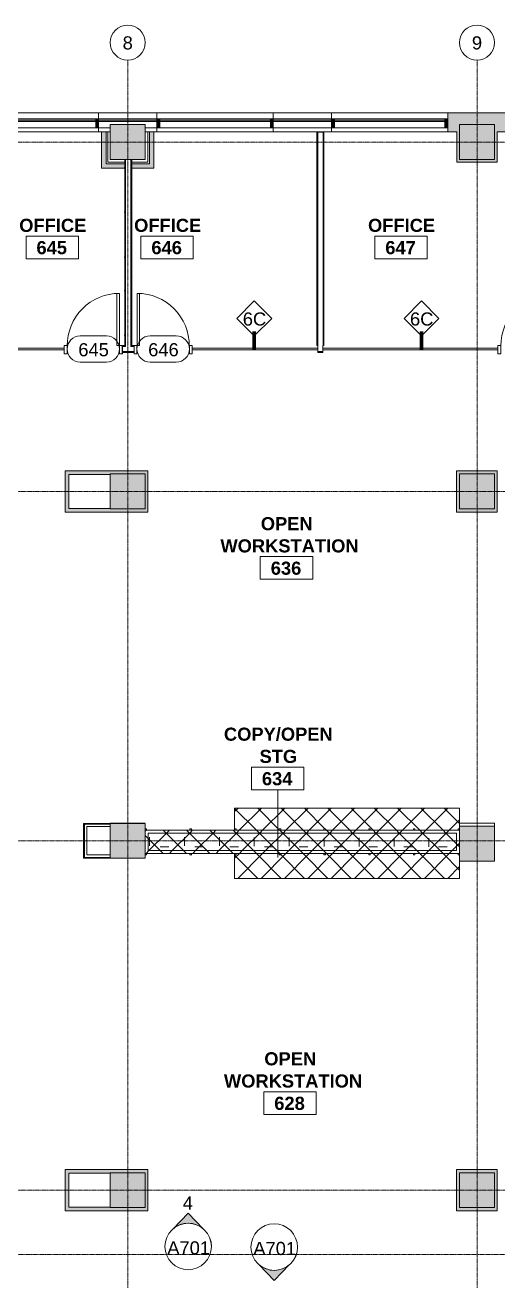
# Model space of a CAD drawing. Header units: inches. Extents: x 2468 to 5719, y -656 to 1380.
# Drawn here: x 4141 to 4466, y 518 to 1380 of the extents above; entities that cross this region are included whole.
import ezdxf

# ---------------------------------------------------------------- set-up
doc = ezdxf.new("R2010")
doc.units = ezdxf.units.IN
doc.header["$MEASUREMENT"] = 0
doc.linetypes.add('Grid Line 1_2_', pattern=[0.875, 0.5, -0.125, 0.125, -0.125])
for name, color, linetype, lineweight in [('7200-WISCONSIN-AVE-6TH-FLOOR-031418_dwg', 8, 'Continuous', 9), ('A-AREA-IDEN', 2, 'Continuous', 9), ('A-DOOR', 31, 'Continuous', 13), ('A-DOOR-FRAM', 31, 'Continuous', 20), ('A-DOOR-IDEN', 31, 'Continuous', 9), ('A-GLAZ-CURT', 52, 'Continuous', 9), ('A-GLAZ-CWMG', 51, 'Continuous', 13), ('A-WALL', 113, 'Continuous', 13), ('A-WALL-IDEN', 211, 'Continuous', 9), ('A-WALL-PATT', 111, 'Continuous', 13), ('Bb-col', 7, 'Continuous', 9), ('Bb-cor', 7, 'Continuous', 9), ('G-ANNO-SYMB', 111, 'Continuous', 9), ('I-WALL', 2, 'Continuous', 13), ('Propidex Polylines', 7, 'Continuous', 9), ('Q-CASE', 31, 'Continuous', 13), ('S-COLS', 52, 'Continuous', 13), ('S-GRID', 1, 'Continuous', 9), ('S-GRID-IDEN', 1, 'Continuous', 9)]:
    doc.layers.add(name, color=color, linetype=linetype, lineweight=lineweight)
doc.styles.add('Arial_1', font='arial.ttf', dxfattribs={"height": 9})
doc.styles.add('Swis721 Lt BT', font='swissl.ttf', dxfattribs={"height": 9})
doc.styles.add('Swis721 Lt BT_B_1', font='', dxfattribs={"height": 9})
doc.styles.get('Swis721 Lt BT_B_1').set_extended_font_data('Swis721 Lt BT', bold=True)
pattern_1 = [(0, (0, 0), (30.72, 7.68), [1.267, -21.773, 1.267, -21.773, -122.88]), (0, (0, 0), (30.72, 7.68), [-46.08, 1.267, -44.813, 1.267, -21.773, -53.76]), (0, (0, 0), (30.72, 7.68), [-115.2, 1.267, -14.093, 1.267, -37.133]), (120, (11.52, 3.84), (-22.011075, 22.7643), [1.267, -21.773, 1.267, -21.773, -122.88]), (120, (11.52, 3.84), (-22.011075, 22.7643), [-46.08, 1.267, -44.813, 1.267, -21.773, -53.76]), (120, (11.52, 3.84), (-22.011075, 22.7643), [-115.2, 1.267, -14.093, 1.267, -37.133]), (240, (15.36, 19.2), (-8.708925, -30.4443), [1.267, -21.773, 1.267, -21.773, -122.88]), (240, (15.36, 19.2), (-8.708925, -30.4443), [-46.08, 1.267, -44.813, 1.267, -21.773, -53.76]), (240, (15.36, 19.2), (-8.708925, -30.4443), [-115.2, 1.267, -14.093, 1.267, -37.133])]
pattern_2 = [(45, (0, 0), (-8.012227, 8.012227), []), (135, (0, 0), (-8.012227, -8.012227), [])]

# ---------------------------------------------------------------- blocks, each defined once
blk = doc.blocks.new('Concrete-Rectangular-Column - 24 x 24-V1-6TH FLOOR CONSTRUCTION')
at = {"layer": 'S-COLS', "lineweight": 9}
blk.add_hatch(color=7, dxfattribs=at).paths.add_polyline_path([(8.74, -12), (12, -12), (12, 12), (-12, 12), (-12, -12)], flags=0)
at = {"layer": 'S-COLS', "color": 8, "lineweight": 20}
for p, q in [((12, 12), (-12, 12)), ((-12, 12), (-12, -12)), ((12, 8.26), (12, 12)), ((-12, -12), (12, -12)), ((12, -12), (12, -9.74))]:
    blk.add_line(p, q, dxfattribs=at)
blk = doc.blocks.new('Concrete-Rectangular-Column - 24 x 24-4901126-6TH FLOOR CONSTRUCTION')
at = {"layer": 'S-COLS', "lineweight": 9}
blk.add_hatch(color=7, dxfattribs=at).paths.add_polyline_path([(-12, -12), (12, -12), (12, 12), (-12, 12), (-12, 9.82)], flags=0)
at = {"layer": 'S-COLS', "color": 8, "lineweight": 20}
for p, q in [((12, 12), (-12, 12)), ((-12, 12), (-12, -12)), ((12, -12), (12, 12)), ((-12, -12), (12, -12))]:
    blk.add_line(p, q, dxfattribs=at)
blk = doc.blocks.new('Concrete-Rectangular-Column - 24 x 24-V2-6TH FLOOR CONSTRUCTION')
at = {"layer": 'S-COLS', "lineweight": 9}
blk.add_hatch(color=7, dxfattribs=at).paths.add_polyline_path([(12, -12), (12, 12), (-12, 12), (-12, -12), (-6.74, -12)], flags=0)
at = {"layer": 'S-COLS', "color": 8, "lineweight": 20}
for p, q in [((12, 12), (-12, 12)), ((-12, 12), (-12, 10.26)), ((12, -12), (12, 12)), ((-12, -7.74), (-12, -12)), ((-12, -12), (12, -12))]:
    blk.add_line(p, q, dxfattribs=at)
blk = doc.blocks.new('Single Flush - OTJ_SOLIDFLUSH_ALUM-6376845-6TH FLOOR CONSTRUCTION')
at = {"layer": 'A-DOOR', "lineweight": 20}
for p, q in [((16.15625, -2.4375), (17.90625, -2.4375)), ((16.15625, -38.25), (16.15625, -2.4375)), ((17.90625, -2.4375), (17.90625, -38.25)), ((17.90625, -38.25), (16.15625, -38.25))]:
    blk.add_line(p, q, dxfattribs=at)
at = {"layer": 'A-DOOR', "lineweight": 9}
blk.add_arc((17.90625, -2.4375), 35.8125, 179.5, 270, dxfattribs=at)
at = {"layer": 'A-DOOR-FRAM'}
for p, q in [((-20, 3.3125), (-18, 3.3125)), ((-20, -2.4375), (-20, 3.3125)), ((-19.9375, 3.25), (-18.0625, 3.25)), ((-19.9375, -2.375), (-19.9375, 3.25)), ((-18.0625, 3.25), (-18.0625, -2.375)), ((-18, 3.3125), (-18, -2.4375)), ((18.000004, 3.3125), (20.000004, 3.3125)), ((18.000004, -2.4375), (18.000004, 3.3125)), ((18.062504, 3.25), (19.937504, 3.25)), ((18.062504, -2.375), (18.062504, 3.25)), ((19.937504, 3.25), (19.937504, -2.375)), ((20.000004, 3.3125), (20.000004, -2.4375)), ((-18, -2.4375), (-20, -2.4375)), ((-18.0625, -2.375), (-19.9375, -2.375)), ((20.000004, -2.4375), (18.000004, -2.4375)), ((19.937504, -2.375), (18.062504, -2.375))]:
    blk.add_line(p, q, dxfattribs=at)
blk = doc.blocks.new('Single Flush - OTJ_SOLIDFLUSH_ALUM-6376844-6TH FLOOR CONSTRUCTION')
at = {"layer": 'A-DOOR', "lineweight": 20}
for p, q in [((16.15625, 38.25), (16.15625, 2.4375)), ((17.90625, 38.25), (16.15625, 38.25)), ((17.90625, 2.4375), (17.90625, 38.25)), ((16.15625, 2.4375), (17.90625, 2.4375))]:
    blk.add_line(p, q, dxfattribs=at)
at = {"layer": 'A-DOOR', "lineweight": 9}
blk.add_arc((17.90625, 2.4375), 35.8125, 90, 180.5, dxfattribs=at)
at = {"layer": 'A-DOOR-FRAM'}
for p, q in [((-20, 2.4375), (-20, -3.3125)), ((-18, 2.4375), (-20, 2.4375)), ((-19.9375, 2.375), (-19.9375, -3.25)), ((-18.0625, 2.375), (-19.9375, 2.375)), ((-18.0625, -3.25), (-18.0625, 2.375)), ((-18, -3.3125), (-18, 2.4375)), ((18.000004, 2.4375), (18.000004, -3.3125)), ((20.000004, 2.4375), (18.000004, 2.4375)), ((18.062504, 2.375), (18.062504, -3.25)), ((19.937504, 2.375), (18.062504, 2.375)), ((19.937504, -3.25), (19.937504, 2.375)), ((20.000004, -3.3125), (20.000004, 2.4375)), ((-20, -3.3125), (-18, -3.3125)), ((-19.9375, -3.25), (-18.0625, -3.25)), ((18.000004, -3.3125), (20.000004, -3.3125)), ((18.062504, -3.25), (19.937504, -3.25))]:
    blk.add_line(p, q, dxfattribs=at)
blk = doc.blocks.new('System Panel - Glazed-6291191-6TH FLOOR CONSTRUCTION')
at = {"layer": 'A-GLAZ-CURT', "lineweight": 13}
for p, q in [((43.13, 0.5), (-43.13, 0.5)), ((-43.13, 0.5), (-43.13, -0.5)), ((43.13, -0.5), (43.13, 0.5)), ((-43.13, -0.5), (43.13, -0.5))]:
    blk.add_line(p, q, dxfattribs=at)
blk = doc.blocks.new('System Panel - Glazed-6291185-6TH FLOOR CONSTRUCTION')
at = {"layer": 'A-GLAZ-CURT', "lineweight": 13}
for p, q in [((60.12, 0.5), (-60.12, 0.5)), ((-60.12, 0.5), (-60.12, -0.5)), ((60.12, -0.5), (60.12, 0.5)), ((-60.12, -0.5), (60.12, -0.5))]:
    blk.add_line(p, q, dxfattribs=at)
blk = doc.blocks.new('System Panel - Glazed-6291202-6TH FLOOR CONSTRUCTION')
at = {"layer": 'A-GLAZ-CURT', "lineweight": 13}
for p, q in [((43.13, 0.5), (-43.13, 0.5)), ((-43.13, 0.5), (-43.13, -0.5)), ((43.13, -0.5), (43.13, 0.5)), ((-43.13, -0.5), (43.13, -0.5))]:
    blk.add_line(p, q, dxfattribs=at)
blk = doc.blocks.new('System Panel - Glazed-5927131-6TH FLOOR CONSTRUCTION')
at = {"layer": 'A-GLAZ-CURT'}
blk.add_hatch(color=7, dxfattribs=at).paths.add_polyline_path([(-38, 0.5), (-38, -0.5), (38, -0.5), (38, 0.5)], flags=0)
at = {"layer": 'A-GLAZ-CURT', "color": 8, "lineweight": 20}
for p, q in [((38, 0.5), (-38, 0.5)), ((-38, 0.5), (-38, -0.5)), ((38, -0.5), (38, 0.5)), ((-38, -0.5), (38, -0.5))]:
    blk.add_line(p, q, dxfattribs=at)
blk = doc.blocks.new('System Panel - Glazed-5927132-6TH FLOOR CONSTRUCTION')
at = {"layer": 'A-GLAZ-CURT'}
blk.add_hatch(color=7, dxfattribs=at).paths.add_polyline_path([(-20, 0.5), (-20, -0.5), (20, -0.5), (20, 0.5)], flags=0)
at = {"layer": 'A-GLAZ-CURT', "color": 8, "lineweight": 20}
for p, q in [((20, 0.5), (-20, 0.5)), ((-20, 0.5), (-20, -0.5)), ((20, -0.5), (20, 0.5)), ((-20, -0.5), (20, -0.5))]:
    blk.add_line(p, q, dxfattribs=at)
blk = doc.blocks.new('Rectangular Mullion - 2_ x 6_ rectangular-5927114-6TH FLOOR CONSTRUCTION')
at = {"layer": 'A-GLAZ-CWMG', "lineweight": 9}
blk.add_hatch(color=7, dxfattribs=at).paths.add_polyline_path([(-2, 1.37), (-2, -4.87), (0, -4.87), (-0.04, 1.37)], flags=0)
at = {"layer": 'A-GLAZ-CWMG', "color": 8, "lineweight": 20}
for p, q in [((0, 1.37), (-2, 1.37)), ((-2, 1.37), (-2, -4.87)), ((0, -4.87), (0, 1.37)), ((-2, -4.87), (0, -4.87))]:
    blk.add_line(p, q, dxfattribs=at)
blk = doc.blocks.new('Rectangular Mullion - 2_ x 6_ rectangular-5911032-6TH FLOOR CONSTRUCTION')
at = {"layer": 'A-GLAZ-CWMG', "lineweight": 9}
for p, q in [((4354, 1316.13), (4430, 1316.13)), ((4354, 1309.88), (4430, 1309.88))]:
    blk.add_line(p, q, dxfattribs=at)
blk = doc.blocks.new('Rectangular Mullion - 2_ x 6_ rectangular-5927116-6TH FLOOR CONSTRUCTION')
at = {"layer": 'A-GLAZ-CWMG', "lineweight": 9}
blk.add_hatch(color=7, dxfattribs=at).paths.add_polyline_path([(-1, 1.37), (1, 1.37), (1, -4.87), (-1, -4.87), (-1, -3.44)], flags=0)
at = {"layer": 'A-GLAZ-CWMG', "color": 8, "lineweight": 20}
for p, q in [((-1, 1.37), (1, 1.37)), ((-1, -4.87), (-1, 1.37)), ((1, 1.37), (1, -4.87)), ((1, -4.87), (-1, -4.87))]:
    blk.add_line(p, q, dxfattribs=at)
blk = doc.blocks.new('Rectangular Mullion - 2_ x 6_ rectangular-V11-6TH FLOOR CONSTRUCTION')
at = {"layer": 'A-GLAZ-CWMG', "lineweight": 9}
for p, q in [((4192, 1316.13), (4232, 1316.13)), ((4192, 1309.88), (4200, 1309.88)), ((4224, 1309.88), (4232, 1309.88))]:
    blk.add_line(p, q, dxfattribs=at)
blk = doc.blocks.new('Rectangular Mullion - 2_ x 6_ rectangular-5911033-6TH FLOOR CONSTRUCTION')
at = {"layer": 'A-GLAZ-CWMG', "lineweight": 9}
for p, q in [((3112, 1316.13), (3152, 1316.13)), ((3112, 1309.88), (3152, 1309.88))]:
    blk.add_line(p, q, dxfattribs=at)
blk = doc.blocks.new('Casework 4 - Casework 4-6043969-6TH FLOOR CONSTRUCTION')
at = {"layer": 'Q-CASE', "lineweight": 9}
h = blk.add_hatch(dxfattribs=at)
h.set_pattern_fill('FP_8', color=256, style=0, pattern_type=2)
h.set_pattern_definition(pattern_2)
h.paths.add_polyline_path([(4225, 827.38), (4225, 828.38), (4224, 828.38), (4224, 827.38)], flags=0)
h = blk.add_hatch(dxfattribs=at)
h.set_pattern_fill('FP_8', color=256, style=0, pattern_type=2)
h.set_pattern_definition(pattern_2)
h.paths.add_polyline_path([(4317.14, 827.38), (4317.14, 828.38), (4316.14, 828.38), (4316.14, 827.38)], flags=0)
h = blk.add_hatch(dxfattribs=at)
h.set_pattern_fill('FP_8', color=256, style=0, pattern_type=2)
h.set_pattern_definition(pattern_2)
h.paths.add_polyline_path([(4347.86, 827.38), (4347.86, 828.38), (4346.86, 828.38), (4346.86, 827.38)], flags=0)
h = blk.add_hatch(dxfattribs=at)
h.set_pattern_fill('FP_8', color=256, style=0, pattern_type=2)
h.set_pattern_definition(pattern_2)
h.paths.add_polyline_path([(4408.29, 811.38), (4440, 811.38), (4440, 827.38), (4224, 827.38), (4224, 811.38), (4378.57, 811.38)], flags=0)
h.paths.add_polyline_path([(4282.54, 813.38), (4226, 813.38), (4226, 825.38), (4438, 825.38), (4438, 813.38), (4285.43, 813.38)], flags=0)
h = blk.add_hatch(dxfattribs=at)
h.set_pattern_fill('FP_9', color=256, style=0, pattern_type=2)
h.set_pattern_definition([(0, (0, 0), (12, 12), [5.952, -17.952]), (90, (2.976, -2.976), (-12, 12), [5.952, -17.952])])
h.paths.add_polyline_path([(4438, 813.38), (4438, 825.38), (4226, 825.38), (4226, 813.38), (4433.54, 813.38)], flags=0)
h = blk.add_hatch(dxfattribs=at)
h.set_pattern_fill('FP_8', color=256, style=0, pattern_type=2)
h.set_pattern_definition(pattern_2)
h.paths.add_polyline_path([(4438, 813.38), (4438, 825.38), (4226, 825.38), (4226, 813.38), (4433.54, 813.38)], flags=0)
h = blk.add_hatch(dxfattribs=at)
h.set_pattern_fill('FP_8', color=256, style=0, pattern_type=2)
h.set_pattern_definition(pattern_2)
h.paths.add_polyline_path([(4225, 810.38), (4225, 811.38), (4224, 811.38), (4224, 810.38)], flags=0)
h = blk.add_hatch(dxfattribs=at)
h.set_pattern_fill('FP_8', color=256, style=0, pattern_type=2)
h.set_pattern_definition(pattern_2)
h.paths.add_polyline_path([(4255.71, 810.38), (4255.71, 811.38), (4254.71, 811.38), (4254.71, 810.38)], flags=0)
h = blk.add_hatch(dxfattribs=at)
h.set_pattern_fill('FP_8', color=256, style=0, pattern_type=2)
h.set_pattern_definition(pattern_2)
h.paths.add_polyline_path([(4286.43, 810.38), (4286.43, 811.38), (4285.43, 811.38), (4285.43, 810.38)], flags=0)
h = blk.add_hatch(dxfattribs=at)
h.set_pattern_fill('FP_8', color=256, style=0, pattern_type=2)
h.set_pattern_definition(pattern_2)
h.paths.add_polyline_path([(4317.14, 810.38), (4317.14, 811.38), (4316.14, 811.38), (4316.14, 810.38)], flags=0)
for p, q in [((4224, 827.38), (4224, 828.38)), ((4225, 828.38), (4224, 828.38)), ((4225, 828.38), (4225, 827.38)), ((4254.71, 827.38), (4254.71, 828.38)), ((4255.71, 828.38), (4254.71, 828.38)), ((4255.71, 828.38), (4255.71, 827.38)), ((4285.43, 827.38), (4285.43, 828.38)), ((4286.43, 828.38), (4285.43, 828.38)), ((4286.43, 828.38), (4286.43, 827.38)), ((4316.14, 827.38), (4316.14, 828.38)), ((4317.14, 828.38), (4316.14, 828.38)), ((4317.14, 828.38), (4317.14, 827.38)), ((4346.86, 827.38), (4346.86, 828.38)), ((4347.86, 828.38), (4346.86, 828.38)), ((4347.86, 828.38), (4347.86, 827.38)), ((4377.57, 827.38), (4377.57, 828.38)), ((4378.57, 828.38), (4377.57, 828.38)), ((4378.57, 828.38), (4378.57, 827.38)), ((4408.29, 827.38), (4408.29, 828.38)), ((4409.29, 828.38), (4408.29, 828.38)), ((4409.29, 828.38), (4409.29, 827.38)), ((4439, 827.38), (4439, 828.38)), ((4440, 828.38), (4439, 828.38)), ((4440, 828.38), (4440, 827.38)), ((4224, 827.38), (4225, 827.38)), ((4224, 827.38), (4224, 811.38)), ((4254.71, 827.38), (4225, 827.38)), ((4226, 813.38), (4226, 825.38)), ((4226, 825.38), (4438, 825.38)), ((4254.71, 827.38), (4255.71, 827.38)), ((4285.43, 827.38), (4255.71, 827.38)), ((4285.43, 827.38), (4286.43, 827.38)), ((4316.14, 827.38), (4286.43, 827.38)), ((4316.14, 827.38), (4317.14, 827.38)), ((4346.86, 827.38), (4317.14, 827.38)), ((4346.86, 827.38), (4347.86, 827.38)), ((4377.57, 827.38), (4347.86, 827.38)), ((4377.57, 827.38), (4378.57, 827.38)), ((4408.29, 827.38), (4378.57, 827.38)), ((4408.29, 827.38), (4409.29, 827.38)), ((4439, 827.38), (4409.29, 827.38)), ((4438, 825.38), (4438, 813.38)), ((4439, 827.38), (4440, 827.38)), ((4440, 811.38), (4440, 827.38)), ((4225, 811.38), (4224, 811.38)), ((4224, 811.38), (4224, 810.38)), ((4225, 810.38), (4225, 811.38)), ((4225, 811.38), (4254.71, 811.38)), ((4438, 813.38), (4226, 813.38)), ((4255.71, 811.38), (4254.71, 811.38)), ((4254.71, 811.38), (4254.71, 810.38)), ((4255.71, 810.38), (4255.71, 811.38)), ((4255.71, 811.38), (4285.43, 811.38)), ((4286.43, 811.38), (4285.43, 811.38)), ((4285.43, 811.38), (4285.43, 810.38)), ((4286.43, 810.38), (4286.43, 811.38)), ((4286.43, 811.38), (4316.14, 811.38)), ((4317.14, 811.38), (4316.14, 811.38)), ((4316.14, 811.38), (4316.14, 810.38)), ((4317.14, 810.38), (4317.14, 811.38)), ((4317.14, 811.38), (4346.86, 811.38)), ((4347.86, 811.38), (4346.86, 811.38)), ((4346.86, 811.38), (4346.86, 810.38)), ((4347.86, 810.38), (4347.86, 811.38)), ((4347.86, 811.38), (4377.57, 811.38)), ((4378.57, 811.38), (4377.57, 811.38)), ((4377.57, 811.38), (4377.57, 810.38)), ((4378.57, 810.38), (4378.57, 811.38)), ((4378.57, 811.38), (4408.29, 811.38)), ((4409.29, 811.38), (4408.29, 811.38)), ((4408.29, 811.38), (4408.29, 810.38)), ((4409.29, 810.38), (4409.29, 811.38)), ((4409.29, 811.38), (4439, 811.38)), ((4440, 811.38), (4439, 811.38)), ((4439, 811.38), (4439, 810.38)), ((4440, 810.38), (4440, 811.38)), ((4224, 810.38), (4225, 810.38)), ((4254.71, 810.38), (4255.71, 810.38)), ((4285.43, 810.38), (4286.43, 810.38)), ((4316.14, 810.38), (4317.14, 810.38)), ((4346.86, 810.38), (4347.86, 810.38)), ((4377.57, 810.38), (4378.57, 810.38)), ((4408.29, 810.38), (4409.29, 810.38)), ((4439, 810.38), (4440, 810.38))]:
    blk.add_line(p, q, dxfattribs=at)
blk = doc.blocks.new('counter at open work - counter at open work-6267093-6TH FLOOR CONSTRUCTION')
at = {"layer": 'Q-CASE', "lineweight": 9}
h = blk.add_hatch(dxfattribs=at)
h.set_pattern_fill('FP_8', color=256, style=0, pattern_type=2)
h.set_pattern_definition(pattern_2)
h.paths.add_polyline_path([(4440, 794.3), (4440, 810.38), (4439, 810.38), (4439, 811.38), (4409.29, 811.38), (4409.29, 810.38), (4408.29, 810.38), (4408.29, 811.38), (4378.57, 811.38), (4378.57, 810.38), (4377.57, 810.38), (4377.57, 811.38), (4347.86, 811.38), (4347.86, 810.38), (4346.86, 810.38), (4346.86, 811.38), (4317.14, 811.38), (4317.14, 810.38), (4316.14, 810.38), (4316.14, 811.38), (4286.43, 811.38), (4286.43, 810.38), (4285.43, 810.38), (4285.43, 794.3), (4438, 794.3)], flags=0)
h.paths.add_polyline_path([(4286.43, 827.38), (4316.14, 827.38), (4316.14, 828.38), (4317.14, 828.38), (4317.14, 827.38), (4346.86, 827.38), (4346.86, 828.38), (4347.86, 828.38), (4347.86, 827.38), (4377.57, 827.38), (4377.57, 828.38), (4378.57, 828.38), (4378.57, 827.38), (4408.29, 827.38), (4408.29, 828.38), (4409.29, 828.38), (4409.29, 827.38), (4439, 827.38), (4439, 828.38), (4440, 828.38), (4440, 842.54), (4285.43, 842.54), (4285.43, 828.38), (4286.43, 828.38)], flags=0)
for p, q in [((4285.43, 842.54), (4440, 842.54)), ((4285.43, 828.38), (4285.43, 842.54)), ((4440, 842.54), (4440, 830.12)), ((4285.43, 794.3), (4285.43, 810.38)), ((4440, 806.12), (4440, 794.3)), ((4440, 794.3), (4285.43, 794.3))]:
    blk.add_line(p, q, dxfattribs=at)
blk = doc.blocks.new('7200-WISCONSIN-AVE-6TH-FLOOR-031418_dwg-5450642-6TH FLOOR CONSTRUCTION')
at = {"layer": 'Bb-col'}
blk.add_line((4224, 832.13), (4200, 832.13), dxfattribs=at)
at = {"layer": 'Bb-col', "flags": 128}
blk.add_lwpolyline([(4464, 830.12), (4464, 832.13), (4440, 832.13)], dxfattribs=at)
at = {"layer": 'Bb-cor'}
for p, q in [((4192, 1316.13), (4192, 1320.13)), ((4232, 1316.13), (4232, 1320.13)), ((4432, 1320.13), (4352, 1320.13)), ((4192, 1307.13), (4192, 1309.88)), ((4200, 1307.13), (4197.12, 1307.13)), ((4226.87, 1307.13), (4224, 1307.13)), ((4232, 1307.13), (4232, 1309.88)), ((4312, 1307.13), (4312, 1309.88)), ((4352, 1309.88), (4352, 1307.13)), ((4465.75, 1307.13), (4465.75, 1286.38))]:
    blk.add_line(p, q, dxfattribs=at)
at = {"layer": 'Bb-cor', "flags": 128}
for points in [[(4112, 1320.13), (4232, 1320.13), (4312, 1320.13)], [(4312, 1316.13), (4312, 1320.13), (4352, 1320.13), (4352, 1316.13)], [(4194, 1307.13), (4112, 1307.13), (4083.18, 1307.13)], [(4209.91, 1286.38), (4198.25, 1286.38), (4198.25, 1307.13)], [(4225.75, 1307.13), (4225.75, 1286.38), (4214.79, 1286.38)], [(4432, 1307.13), (4352, 1307.13), (4312, 1307.13), (4230, 1307.13)]]:
    blk.add_lwpolyline(points, dxfattribs=at)
at = {"layer": 'Propidex Polylines'}
for p, q in [((4200, 1307.13), (4197.12, 1307.13)), ((4226.87, 1307.13), (4224, 1307.13))]:
    blk.add_line(p, q, dxfattribs=at)
at = {"layer": 'Propidex Polylines', "flags": 128}
for points in [[(4194, 1307.13), (4192, 1307.13), (4192, 1309.88)], [(4232, 1309.88), (4232, 1307.13), (4230, 1307.13)], [(4352, 1309.88), (4352, 1307.13), (4312, 1307.13), (4312, 1309.88)]]:
    blk.add_lwpolyline(points, dxfattribs=at)
blk = doc.blocks.new('Room Tag - Room Name and Number-3379422-6TH FLOOR CONSTRUCTION')
at = {"layer": 'A-AREA-IDEN'}
for p, q in [((-0.1881, -0.1636), (-0.1881, -0.0018)), ((-0.1881, -0.0018), (0.1869, -0.0018)), ((0.1869, -0.0018), (-0.1881, -0.0018)), ((-0.1881, -0.0018), (-0.1881, -0.1636)), ((0.1869, -0.0018), (0.1869, -0.1636)), ((0.1869, -0.1636), (0.1869, -0.0018)), ((0.1869, -0.1636), (-0.1881, -0.1636)), ((-0.1881, -0.1636), (0.1869, -0.1636))]:
    blk.add_line(p, q, dxfattribs=at)
blk = doc.blocks.new('Door Tag - Door Tag-41184-6TH FLOOR CONSTRUCTION')
at = {"layer": 'A-DOOR-IDEN'}
for p, q in [((-0.09375, 0.09375), (0.09375, 0.09375)), ((-0.09375, -0.09375), (0.09375, -0.09375))]:
    blk.add_line(p, q, dxfattribs=at)
for centre, start, end in [((-0.09375, 0), 90, 270), ((0.09375, 0), 270, 90)]:
    blk.add_arc(centre, 0.09375, start, end, dxfattribs=at)
blk = doc.blocks.new('Elevation - Filled Arrow 2-347888-6TH FLOOR CONSTRUCTION')
at = {"layer": 'G-ANNO-SYMB'}
blk.add_circle((0, 0), 0.1664, dxfattribs=at)
blk = doc.blocks.new('Elevation - Filled Arrow-151867-6TH FLOOR CONSTRUCTION')
at = {"layer": 'G-ANNO-SYMB'}
h = blk.add_hatch(color=256, dxfattribs=at)
edge = h.paths.add_edge_path(flags=0)
edge.add_line((0, 0.2393), (0.1103, 0.1247))
edge.add_arc((-0.0002, -0.0002), 0.1667, 48.49802, 130.55707)
edge.add_line((-0.1085, 0.1265), (0, 0.2393))
for p, q in [((0, 0.2393), (-0.1085, 0.1265)), ((-0.1084, 0.1266), (0, 0.2393)), ((0, 0.2393), (-0.1084, 0.1266)), ((0, 0.2393), (0.11, 0.1249)), ((0.1103, 0.1247), (0, 0.2393))]:
    blk.add_line(p, q, dxfattribs=at)
blk.add_arc((-0.0002, -0.0002), 0.1667, 48.49802, 130.55707, dxfattribs=at)
blk.add_ellipse((-0.0002, -0.0001), major_axis=(-0.1667, 0), ratio=0.999376, start_param=3.141593, end_param=6.283185, dxfattribs=at)
blk = doc.blocks.new('Wall Tag - 1_4_-62626-6TH FLOOR CONSTRUCTION')
at = {"layer": 'A-WALL-IDEN'}
for p, q in [((-0.125, 0), (0, 0.125)), ((0, 0.125), (0.125, 0)), ((-0.125, 0), (0, -0.125)), ((0, -0.125), (0.125, 0))]:
    blk.add_line(p, q, dxfattribs=at)
blk = doc.blocks.new('Grid - Grid Head - Circle-50561-6TH FLOOR CONSTRUCTION')
at = {"layer": 'S-GRID-IDEN'}
blk.add_circle((0, 0), 0.125, dxfattribs=at)

msp = doc.modelspace()

# ---------------------------------------------------------------- hatches: boundary and pattern name
at = {"layer": 'A-WALL-PATT', "lineweight": 9}
h = msp.add_hatch(color=7, dxfattribs=at)
h.paths.add_polyline_path([(4438.12, 1307.13), (4440, 1307.13), (4440, 1312.12), (4464, 1312.12), (4464, 1307.13), (4485.08, 1307.13), (4480.74, 1320.13), (4432, 1320.13), (4432, 1307.13)], flags=0)
h.paths.add_polyline_path([(3032, 1307.13), (3032, 1320.13), (2992.74, 1320.13), (2992.74, 1307.13), (3019.12, 1307.13)], flags=0)
for points in [[(4194, 1282.12), (4197.12, 1282.12), (4197.12, 1307.13), (4194, 1307.13)], [(4230, 1285.24), (4230, 1307.13), (4226.87, 1307.13), (4226.87, 1285.24)], [(4438.12, 1288.38), (4440, 1288.38), (4440, 1307.13), (4438.12, 1307.13)], [(4465.74, 1286.38), (4465.74, 1307.13), (4464, 1307.13), (4464, 1288.12), (4463.74, 1288.12), (4463.74, 1286.38), (4464, 1286.38)], [(4440, 1286.38), (4463.74, 1286.38), (4463.74, 1288.12), (4440, 1288.12), (4440, 1288.38), (4438.12, 1288.38), (4438.12, 1286.38)], [(4200, 1071.75), (4200, 1072.12), (4223.25, 1072.12), (4223.25, 1074.25), (4169, 1074.25), (4169, 1071.75), (4171.5, 1071.75)], [(4169, 1045.98), (4171.5, 1045.98), (4171.5, 1071.75), (4169, 1071.75), (4169, 1048.48)], [(4224, 1045.98), (4225.75, 1045.98), (4225.75, 1074.25), (4223.25, 1074.25), (4223.25, 1072.12), (4224, 1072.12), (4224, 1048.12), (4223.25, 1048.12), (4223.25, 1045.98)], [(4440, 1071.75), (4440, 1072.12), (4463.25, 1072.12), (4463.25, 1074.25), (4438, 1074.25), (4438, 1071.75)], [(4440, 1045.98), (4440.5, 1045.98), (4440.5, 1048.12), (4440, 1048.12), (4440, 1071.75), (4438, 1071.75), (4438, 1045.98)], [(4464, 1045.98), (4465.75, 1045.98), (4465.75, 1074.25), (4463.25, 1074.25), (4463.25, 1072.12), (4464, 1072.12), (4464, 1048.12), (4463.25, 1048.12), (4463.25, 1045.98)], [(4171.5, 1045.98), (4223.25, 1045.98), (4223.25, 1048.12), (4200, 1048.12), (4200, 1048.48), (4171.5, 1048.48)], [(4463.25, 1045.98), (4463.25, 1048.12), (4440.5, 1048.12), (4440.5, 1045.98)], [(4169, 591.75), (4200, 591.75), (4200, 592.12), (4223.25, 592.12), (4223.25, 594.25), (4169, 594.25)], [(4171.5, 565.98), (4171.5, 591.75), (4169, 591.75), (4169, 565.98)], [(4224, 565.98), (4225.75, 565.98), (4225.75, 594.25), (4223.25, 594.25), (4223.25, 592.12), (4224, 592.12), (4224, 568.12), (4223.25, 568.12), (4223.25, 565.98)], [(4438, 591.75), (4440, 591.75), (4440, 592.12), (4463.25, 592.12), (4463.25, 594.25), (4438, 594.25)], [(4440, 565.98), (4440.5, 565.98), (4440.5, 568.12), (4440, 568.12), (4440, 591.75), (4438, 591.75), (4438, 565.98)], [(4464, 565.98), (4465.75, 565.98), (4465.75, 594.25), (4463.25, 594.25), (4463.25, 592.12), (4464, 592.12), (4464, 568.12), (4463.25, 568.12), (4463.25, 565.98)], [(4171.5, 565.98), (4223.25, 565.98), (4223.25, 568.12), (4200, 568.12), (4200, 568.48), (4171.5, 568.48)], [(4463.25, 565.98), (4463.25, 568.12), (4440.5, 568.12), (4440.5, 565.98)]]:
    msp.add_hatch(color=7, dxfattribs=at).paths.add_polyline_path(points, flags=0)
h = msp.add_hatch(dxfattribs=at)
h.set_pattern_fill('FP_2', color=256, style=0, pattern_type=2)
h.set_pattern_definition(pattern_1)
h.paths.add_polyline_path([(4341.93, 1160.39), (4342.55, 1160.39), (4342.55, 1307), (4341.93, 1307), (4341.93, 1166.6)], flags=0)
h = msp.add_hatch(dxfattribs=at)
h.set_pattern_fill('FP_2', color=256, style=0, pattern_type=2)
h.set_pattern_definition(pattern_1)
h.paths.add_polyline_path([(4346.18, 1160.39), (4346.8, 1160.39), (4346.8, 1307), (4346.18, 1307), (4346.18, 1166.6)], flags=0)
h = msp.add_hatch(dxfattribs=at)
h.set_pattern_fill('FP_2', color=256, style=0, pattern_type=2)
h.set_pattern_definition(pattern_1)
h.paths.add_polyline_path([(4210.54, 1160.39), (4210.54, 1288.12), (4209.91, 1288.12), (4209.91, 1160.39)], flags=0)
h = msp.add_hatch(dxfattribs=at)
h.set_pattern_fill('FP_2', color=256, style=0, pattern_type=2)
h.set_pattern_definition(pattern_1)
h.paths.add_polyline_path([(4214.79, 1160.39), (4214.79, 1288.12), (4214.16, 1288.12), (4214.16, 1160.39)], flags=0)
h = msp.add_hatch(color=7, dxfattribs=at)
h.paths.add_polyline_path([(4214.79, 1282.12), (4230, 1282.12), (4230, 1285.24), (4214.79, 1285.24)], flags=0)
h.paths.add_polyline_path([(4197.12, 1282.12), (4209.91, 1282.12), (4209.91, 1285.24), (4197.12, 1285.24)], flags=0)
h = msp.add_hatch(dxfattribs=at)
h.set_pattern_fill('FP_2', color=256, style=0, pattern_type=2)
h.set_pattern_definition(pattern_1)
h.paths.add_polyline_path([(4523.63, 1155.52), (4523.42, 1156.14), (4506.35, 1156.14), (4506.35, 1155.52), (4523.42, 1155.52)], flags=0)
h.paths.add_polyline_path([(4346.11, 1155.52), (4346.11, 1155.52), (4346.11, 1156.14), (4342.61, 1156.14), (4342.61, 1155.52)], flags=0)
h.paths.add_polyline_path([(4210.54, 1155.52), (4216.35, 1155.52), (4216.35, 1156.14), (4208.35, 1156.14), (4208.35, 1155.52), (4209.91, 1155.52)], flags=0)
h.paths.add_polyline_path([(4082.07, 1155.52), (4082.08, 1155.52), (4082.07, 1156.14), (4079.4, 1156.14), (4079.4, 1155.52)], flags=0)
h.paths.add_polyline_path([(3952.81, 1155.52), (3954.63, 1155.52), (3954.63, 1156.14), (3948.56, 1156.14), (3948.56, 1155.52), (3952.5, 1155.52)], flags=0)
h = msp.add_hatch(dxfattribs=at)
h.set_pattern_fill('FP_2', color=256, style=0, pattern_type=2)
h.set_pattern_definition(pattern_1)
h.paths.add_polyline_path([(4181.55, 808.74), (4182.18, 808.74), (4182.18, 832.12), (4181.55, 832.12), (4181.55, 808.76)], flags=0)
h = msp.add_hatch(dxfattribs=at)
h.set_pattern_fill('FP_2', color=256, style=0, pattern_type=2)
h.set_pattern_definition(pattern_1)
h.paths.add_polyline_path([(4183.8, 831.49), (4200, 831.49), (4200, 832.12), (4182.18, 832.12), (4182.18, 831.49)], flags=0)

# ---------------------------------------------------------------- linework, layer by layer
at = {"layer": 'A-AREA-IDEN'}
msp.add_line((4315.1, 808.58), (4315.1, 855.18), dxfattribs=at)
at = {"layer": 'A-WALL', "color": 8, "lineweight": 20}
for p, q in [((4480.74, 1320.13), (4432, 1320.13)), ((4432, 1320.13), (4432, 1307.13)), ((4432, 1307.13), (4438.12, 1307.13)), ((4465.74, 1307.13), (4472.95, 1307.13))]:
    msp.add_line(p, q, dxfattribs=at)
at = {"layer": 'A-WALL'}
for p, q in [((4342.55, 1160.39), (4342.55, 1307)), ((4346.18, 1160.39), (4346.18, 1307)), ((4210.54, 1288.12), (4210.54, 1159.77)), ((4214.16, 1288.12), (4214.16, 1159.77)), ((4208.35, 1159.77), (4210.54, 1159.77)), ((4208.35, 1156.14), (4216.35, 1156.14)), ((4214.16, 1159.77), (4216.35, 1159.77)), ((4342.61, 1156.14), (4346.11, 1156.14)), ((4182.18, 831.49), (4182.18, 808.74)), ((4200, 831.49), (4182.18, 831.49)), ((4182.18, 808.74), (4200, 808.74))]:
    msp.add_line(p, q, dxfattribs=at)
at = {"layer": 'A-WALL-IDEN', "lineweight": 90}
for p, q in [((4298.97, 1157.95), (4298.97, 1169.95)), ((4413.87, 1157.95), (4413.87, 1169.95))]:
    msp.add_line(p, q, dxfattribs=at)
at = {"layer": 'A-WALL-IDEN'}
for p, q in [((4298.97, 1157.95), (4298.97, 1166.95)), ((4413.87, 1157.95), (4413.87, 1166.95))]:
    msp.add_line(p, q, dxfattribs=at)
at = {"layer": 'I-WALL', "color": 8, "lineweight": 20}
for p, q in [((4194, 1307.13), (4194, 1282.12)), ((4197.12, 1307.13), (4194, 1307.13)), ((4197.12, 1285.24), (4197.12, 1307.13)), ((4226.87, 1307.13), (4226.87, 1285.24)), ((4230, 1307.13), (4226.87, 1307.13)), ((4230, 1282.12), (4230, 1307.13)), ((4438.12, 1307.13), (4438.12, 1286.38)), ((4465.74, 1286.38), (4465.74, 1307.13)), ((4438.12, 1286.38), (4465.74, 1286.38)), ((4194, 1282.12), (4209.91, 1282.12)), ((4209.91, 1285.24), (4197.12, 1285.24)), ((4226.87, 1285.24), (4214.79, 1285.24)), ((4214.79, 1282.12), (4230, 1282.12)), ((4225.75, 1074.25), (4169, 1074.25)), ((4169, 1074.25), (4169, 1045.98)), ((4171.5, 1071.75), (4200, 1071.75)), ((4171.5, 1048.48), (4171.5, 1071.75)), ((4225.75, 1045.98), (4225.75, 1074.25)), ((4465.75, 1074.25), (4438, 1074.25)), ((4438, 1074.25), (4438, 1045.98)), ((4465.75, 1045.98), (4465.75, 1074.25)), ((4169, 1045.98), (4225.75, 1045.98)), ((4200, 1048.48), (4171.5, 1048.48)), ((4438, 1045.98), (4465.75, 1045.98)), ((4225.75, 594.25), (4169, 594.25)), ((4169, 594.25), (4169, 565.98)), ((4171.5, 591.75), (4200, 591.75)), ((4171.5, 568.48), (4171.5, 591.75)), ((4225.75, 565.98), (4225.75, 594.25)), ((4465.75, 594.25), (4438, 594.25)), ((4438, 594.25), (4438, 565.98)), ((4465.75, 565.98), (4465.75, 594.25)), ((4169, 565.98), (4225.75, 565.98)), ((4200, 568.48), (4171.5, 568.48)), ((4438, 565.98), (4465.75, 565.98))]:
    msp.add_line(p, q, dxfattribs=at)
at = {"layer": 'I-WALL'}
for p, q in [((4341.93, 1307), (4341.93, 1160.39)), ((4346.8, 1307), (4341.93, 1307)), ((4346.8, 1160.39), (4346.8, 1307)), ((4209.91, 1288.12), (4209.91, 1285.24)), ((4214.79, 1285.24), (4214.79, 1288.12)), ((4209.91, 1282.12), (4209.91, 1160.39)), ((4214.79, 1160.39), (4214.79, 1282.12)), ((4209.91, 1160.39), (4208.35, 1160.39)), ((4208.35, 1160.39), (4208.35, 1155.52)), ((4216.35, 1160.39), (4214.79, 1160.39)), ((4216.35, 1155.52), (4216.35, 1160.39)), ((4341.93, 1160.39), (4342.61, 1160.39)), ((4342.61, 1160.39), (4342.61, 1155.52)), ((4346.11, 1155.52), (4346.11, 1160.39)), ((4346.11, 1160.39), (4346.8, 1160.39)), ((4208.35, 1155.52), (4216.35, 1155.52)), ((4342.61, 1155.52), (4346.11, 1155.52)), ((4181.55, 832.12), (4181.55, 808.12)), ((4200, 832.12), (4181.55, 832.12)), ((4183.8, 810.37), (4183.8, 829.87)), ((4183.8, 829.87), (4200, 829.87)), ((4181.55, 808.12), (4200, 808.12)), ((4200, 810.37), (4183.8, 810.37))]:
    msp.add_line(p, q, dxfattribs=at)
at = {"layer": 'I-WALL', "lineweight": 9}
for p, q in [((4209.91, 1285.24), (4209.91, 1282.12)), ((4214.79, 1282.12), (4214.79, 1285.24))]:
    msp.add_line(p, q, dxfattribs=at)
at = {"layer": 'S-GRID', "linetype": 'Grid Line 1_2_'}
for p, q in [((4212, -16.1), (4212, 1356.46)), ((4452, -16.1), (4452, 1356.46)), ((3004.37, 1300.13), (4862.49, 1300.13)), ((2467.88, 1060.12), (4862.49, 1060.12)), ((2467.88, 820.12), (4862.49, 820.12)), ((2467.88, 580.12), (4862.49, 580.12)), ((2760.5, 535.94), (4862.49, 535.94))]:
    msp.add_line(p, q, dxfattribs=at)

# ---------------------------------------------------------------- block references
at = {"layer": '7200-WISCONSIN-AVE-6TH-FLOOR-031418_dwg', "color": 7}
msp.add_blockref('7200-WISCONSIN-AVE-6TH-FLOOR-031418_dwg-5450642-6TH FLOOR CONSTRUCTION', (0, 0), dxfattribs=at)
msp.add_blockref('7200-WISCONSIN-AVE-6TH-FLOOR-031418_dwg-5450642-6TH FLOOR CONSTRUCTION', (0, 0), dxfattribs=at)
msp.add_blockref('7200-WISCONSIN-AVE-6TH-FLOOR-031418_dwg-5450642-6TH FLOOR CONSTRUCTION', (0, 0), dxfattribs=at)
at = {"layer": 'A-AREA-IDEN', "xscale": 95.99999999999994, "yscale": 95.99999999999994, "zscale": 95.99999999999994}
for p in [(4160.18, 1235.69), (4239.13, 1235.69), (4399.86, 1235.69), (4321.17, 1015.49), (4315.09, 870.89), (4323.59, 647.88)]:
    msp.add_blockref('Room Tag - Room Name and Number-3379422-6TH FLOOR CONSTRUCTION', p, dxfattribs=at)
at = {"layer": 'A-DOOR'}
for p in [(4188.35, 1157.95), (4486.35, 1157.95)]:
    msp.add_blockref('Single Flush - OTJ_SOLIDFLUSH_ALUM-6376844-6TH FLOOR CONSTRUCTION', p, dxfattribs=at)
at = {"layer": 'A-DOOR', "rotation": 180}
msp.add_blockref('Single Flush - OTJ_SOLIDFLUSH_ALUM-6376845-6TH FLOOR CONSTRUCTION', (4236.35, 1157.95), dxfattribs=at)
at = {"layer": 'A-DOOR-IDEN', "xscale": 95.99999999999994, "yscale": 95.99999999999994, "zscale": 95.99999999999994}
for p in [(4188.35, 1157.95), (4236.35, 1157.95)]:
    msp.add_blockref('Door Tag - Door Tag-41184-6TH FLOOR CONSTRUCTION', p, dxfattribs=at)
at = {"layer": 'A-GLAZ-CURT', "rotation": 180}
for name, p in [('System Panel - Glazed-5927131-6TH FLOOR CONSTRUCTION', (4152, 1314.75)), ('System Panel - Glazed-5927132-6TH FLOOR CONSTRUCTION', (4212, 1314.75)), ('System Panel - Glazed-5927131-6TH FLOOR CONSTRUCTION', (4272, 1314.75)), ('System Panel - Glazed-5927132-6TH FLOOR CONSTRUCTION', (4332, 1314.75)), ('System Panel - Glazed-5927131-6TH FLOOR CONSTRUCTION', (4392, 1314.75)), ('System Panel - Glazed-6291202-6TH FLOOR CONSTRUCTION', (4125.22, 1157.95))]:
    msp.add_blockref(name, p, dxfattribs=at)
at = {"layer": 'A-GLAZ-CURT'}
for name, p in [('System Panel - Glazed-6291191-6TH FLOOR CONSTRUCTION', (4299.48, 1157.95)), ('System Panel - Glazed-6291185-6TH FLOOR CONSTRUCTION', (4406.23, 1157.95))]:
    msp.add_blockref(name, p, dxfattribs=at)
at = {"layer": 'A-GLAZ-CWMG', "lineweight": 9}
for name, p in [('Rectangular Mullion - 2_ x 6_ rectangular-5911032-6TH FLOOR CONSTRUCTION', (-240, 0)), ('Rectangular Mullion - 2_ x 6_ rectangular-V11-6TH FLOOR CONSTRUCTION', (0, 0)), ('Rectangular Mullion - 2_ x 6_ rectangular-5911032-6TH FLOOR CONSTRUCTION', (-120, 0)), ('Rectangular Mullion - 2_ x 6_ rectangular-5911033-6TH FLOOR CONSTRUCTION', (1200, 0)), ('Rectangular Mullion - 2_ x 6_ rectangular-5911032-6TH FLOOR CONSTRUCTION', (0, 0)), ('Rectangular Mullion - 2_ x 6_ rectangular-5927114-6TH FLOOR CONSTRUCTION', (4432, 1314.75))]:
    msp.add_blockref(name, p, dxfattribs=at)
at = {"layer": 'A-GLAZ-CWMG', "lineweight": 9, "extrusion": (0, 0, -1)}
for p in [(-4191, 1314.75), (-4233, 1314.75), (-4311, 1314.75), (-4353, 1314.75)]:
    msp.add_blockref('Rectangular Mullion - 2_ x 6_ rectangular-5927116-6TH FLOOR CONSTRUCTION', p, dxfattribs=at)
at = {"layer": 'A-WALL-IDEN', "xscale": 95.99999999999994, "yscale": 95.99999999999994, "zscale": 95.99999999999994}
for p in [(4298.97, 1178.95), (4413.87, 1178.95)]:
    msp.add_blockref('Wall Tag - 1_4_-62626-6TH FLOOR CONSTRUCTION', p, dxfattribs=at)
at = {"layer": 'G-ANNO-SYMB', "xscale": 95.99999999999994, "yscale": 95.99999999999994, "zscale": 95.99999999999994}
for name, p in [('Elevation - Filled Arrow-151867-6TH FLOOR CONSTRUCTION', (4253.56, 541.45)), ('Elevation - Filled Arrow 2-347888-6TH FLOOR CONSTRUCTION', (4253.56, 541.45)), ('Elevation - Filled Arrow 2-347888-6TH FLOOR CONSTRUCTION', (4312.67, 541.02))]:
    msp.add_blockref(name, p, dxfattribs=at)
at = {"layer": 'G-ANNO-SYMB', "extrusion": (0, 0, -1), "xscale": 95.99999999999994, "yscale": 95.99999999999994, "zscale": 95.99999999999994, "rotation": 180}
msp.add_blockref('Elevation - Filled Arrow-151867-6TH FLOOR CONSTRUCTION', (-4312.67, 541.02), dxfattribs=at)
at = {"layer": 'Q-CASE', "lineweight": 9}
for name in ['counter at open work - counter at open work-6267093-6TH FLOOR CONSTRUCTION', 'Casework 4 - Casework 4-6043969-6TH FLOOR CONSTRUCTION']:
    msp.add_blockref(name, (0, 0), dxfattribs=at)
at = {"layer": 'S-COLS', "lineweight": 9}
for name, p in [('Concrete-Rectangular-Column - 24 x 24-4901126-6TH FLOOR CONSTRUCTION', (4212, 1300.12)), ('Concrete-Rectangular-Column - 24 x 24-4901126-6TH FLOOR CONSTRUCTION', (4452, 1300.12)), ('Concrete-Rectangular-Column - 24 x 24-4901126-6TH FLOOR CONSTRUCTION', (4212, 1060.12)), ('Concrete-Rectangular-Column - 24 x 24-4901126-6TH FLOOR CONSTRUCTION', (4452, 1060.12)), ('Concrete-Rectangular-Column - 24 x 24-V1-6TH FLOOR CONSTRUCTION', (4212, 820.12)), ('Concrete-Rectangular-Column - 24 x 24-V2-6TH FLOOR CONSTRUCTION', (4452, 818.12)), ('Concrete-Rectangular-Column - 24 x 24-4901126-6TH FLOOR CONSTRUCTION', (4212, 580.12)), ('Concrete-Rectangular-Column - 24 x 24-4901126-6TH FLOOR CONSTRUCTION', (4452, 580.12))]:
    msp.add_blockref(name, p, dxfattribs=at)
at = {"layer": 'S-GRID-IDEN', "xscale": 95.99999999999994, "yscale": 95.99999999999994, "zscale": 95.99999999999994}
for p in [(4212, 1368.46), (4452, 1368.46)]:
    msp.add_blockref('Grid - Grid Head - Circle-50561-6TH FLOOR CONSTRUCTION', p, dxfattribs=at)

# ---------------------------------------------------------------- texts
at = {"layer": 'A-AREA-IDEN', "char_height": 9, "attachment_point": 1, "style": 'Swis721 Lt BT_B_1'}
for s, insert, width in [('OFFICE', (4137.44, 1247.41), 54.843), ('OFFICE', (4216.39, 1247.41), 54.843), ('OFFICE', (4377.12, 1247.41), 54.843), ('645', (4149.28, 1232.09), 25.452), ('646', (4228.24, 1232.09), 25.452), ('647', (4388.97, 1232.09), 25.452), ('OPEN', (4303.43, 1042.47), 42.723), ('WORKSTATION', (4275.68, 1027.22), 109.989), ('636', (4310.28, 1011.89), 25.452), ('COPY/OPEN', (4278.1, 897.87), 89.385), ('STG', (4302.6, 882.62), 29.997), ('634', (4304.19, 867.28), 25.452), ('OPEN', (4305.85, 674.87), 42.723), ('WORKSTATION', (4278.1, 659.62), 109.989), ('628', (4312.69, 644.28), 25.452)]:
    msp.add_mtext(s, dxfattribs=dict(at, insert=insert, width=width))
at = {"layer": 'A-DOOR-IDEN', "char_height": 9, "width": 24.543, "attachment_point": 1, "style": 'Swis721 Lt BT'}
for s, insert in [('645', (4178.05, 1161.98)), ('646', (4226.05, 1161.98))]:
    msp.add_mtext(s, dxfattribs=dict(at, insert=insert))
at = {"layer": 'A-WALL-IDEN', "char_height": 9, "width": 18.786, "attachment_point": 1, "style": 'Swis721 Lt BT'}
for insert in [(4291.07, 1183.08), (4405.96, 1183.08)]:
    msp.add_mtext('6C', dxfattribs=dict(at, insert=insert))
at = {"layer": 'G-ANNO-SYMB', "char_height": 9, "attachment_point": 1}
for s, insert, width, style in [('4', (4249.83, 575.83), 8.181, 'Swis721 Lt BT'), ('A701', (4239.19, 545), 35.754, 'Arial_1'), ('A701', (4298.3, 544.57), 35.754, 'Arial_1')]:
    msp.add_mtext(s, dxfattribs=dict(at, insert=insert, width=width, style=style))
at = {"layer": 'S-GRID-IDEN', "char_height": 9, "width": 8.181, "attachment_point": 1, "style": 'Swis721 Lt BT'}
for s, insert in [('8', (4208.5, 1372.75)), ('9', (4448.5, 1372.75))]:
    msp.add_mtext(s, dxfattribs=dict(at, insert=insert))

doc.saveas('drawing.dxf')
